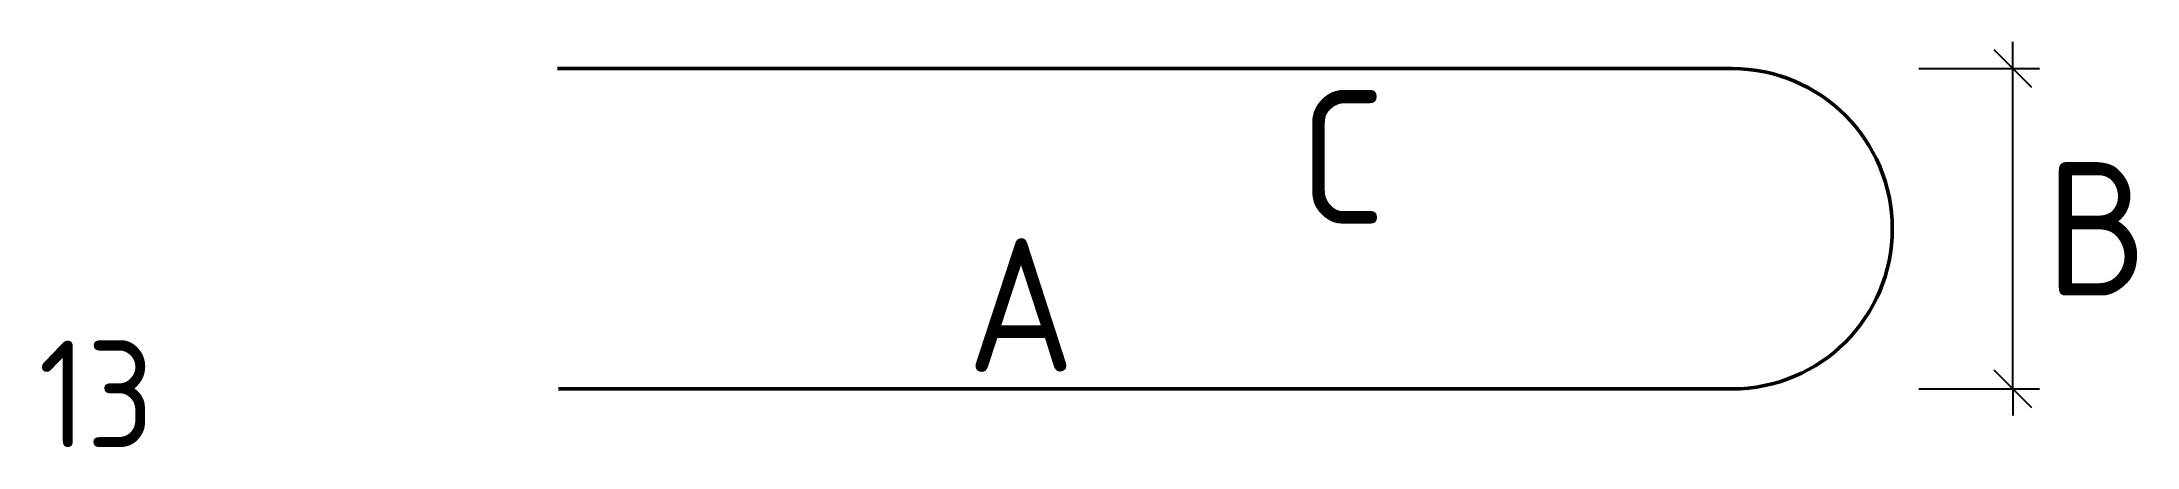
# Model space of a CAD drawing. Extents: x 234218 to 234611, y -40390 to -40314.
import ezdxf
from ezdxf.enums import TextEntityAlignment as Align

# ---------------------------------------------------------------- set-up
doc = ezdxf.new("R2010")
doc.units = 0
doc.layers.add('posedit.mtr.bar', color=7, linetype='Continuous', lineweight=50)
doc.layers.add('posedit.mtr.hidden', color=144, linetype='Continuous', plot=False)
doc.layers.add('posedit.mtr.lenght', color=183, linetype='Continuous')
doc.layers.add('posedit.mtr.text', color=3, linetype='Continuous')
doc.styles.add('posedit.ISOCPEUR', font='isocpeur.ttf', dxfattribs={"width": 0.9})

msp = doc.modelspace()

# ---------------------------------------------------------------- linework, layer by layer
at = {"layer": 'posedit.mtr.bar'}
for p, q in [((234314.78, -40319.34), (234534.97, -40319.34)), ((234314.97, -40379.34), (234534.97, -40379.34))]:
    msp.add_line(p, q, dxfattribs=at)
msp.add_arc((234534.97, -40349.34), 30, 270, 90, dxfattribs=at)
at = {"layer": 'posedit.mtr.lenght'}
for p, q in [((234591.11, -40322.88), (234584.04, -40315.81)), ((234587.57, -40319.34), (234587.57, -40314.34)), ((234569.97, -40319.34), (234592.57, -40319.34)), ((234587.57, -40379.34), (234587.57, -40319.34)), ((234591.11, -40382.88), (234584.04, -40375.81)), ((234569.97, -40379.34), (234592.57, -40379.34)), ((234587.57, -40379.34), (234587.57, -40384.34))]:
    msp.add_line(p, q, dxfattribs=at)

# ---------------------------------------------------------------- texts
at = {"layer": 'posedit.mtr.hidden', "color": 144, "style": 'posedit.ISOCPEUR', "width": 0.9}
msp.add_text('13', height=20, dxfattribs=at).set_placement((234217.48, -40390.3))
at = {"layer": 'posedit.mtr.text', "style": 'posedit.ISOCPEUR', "width": 0.9}
for tag, p in [('C', (234461.91, -40335.91)), ('A', (234401.63, -40363.6))]:
    msp.add_attdef(tag, text='', height=25, dxfattribs=at).set_placement(p, align=Align.MIDDLE_CENTER)
msp.add_attdef('B', text='', height=25, dxfattribs=at).set_placement((234593.76, -40349.34), align=Align.MIDDLE_LEFT)

doc.saveas('drawing.dxf')
